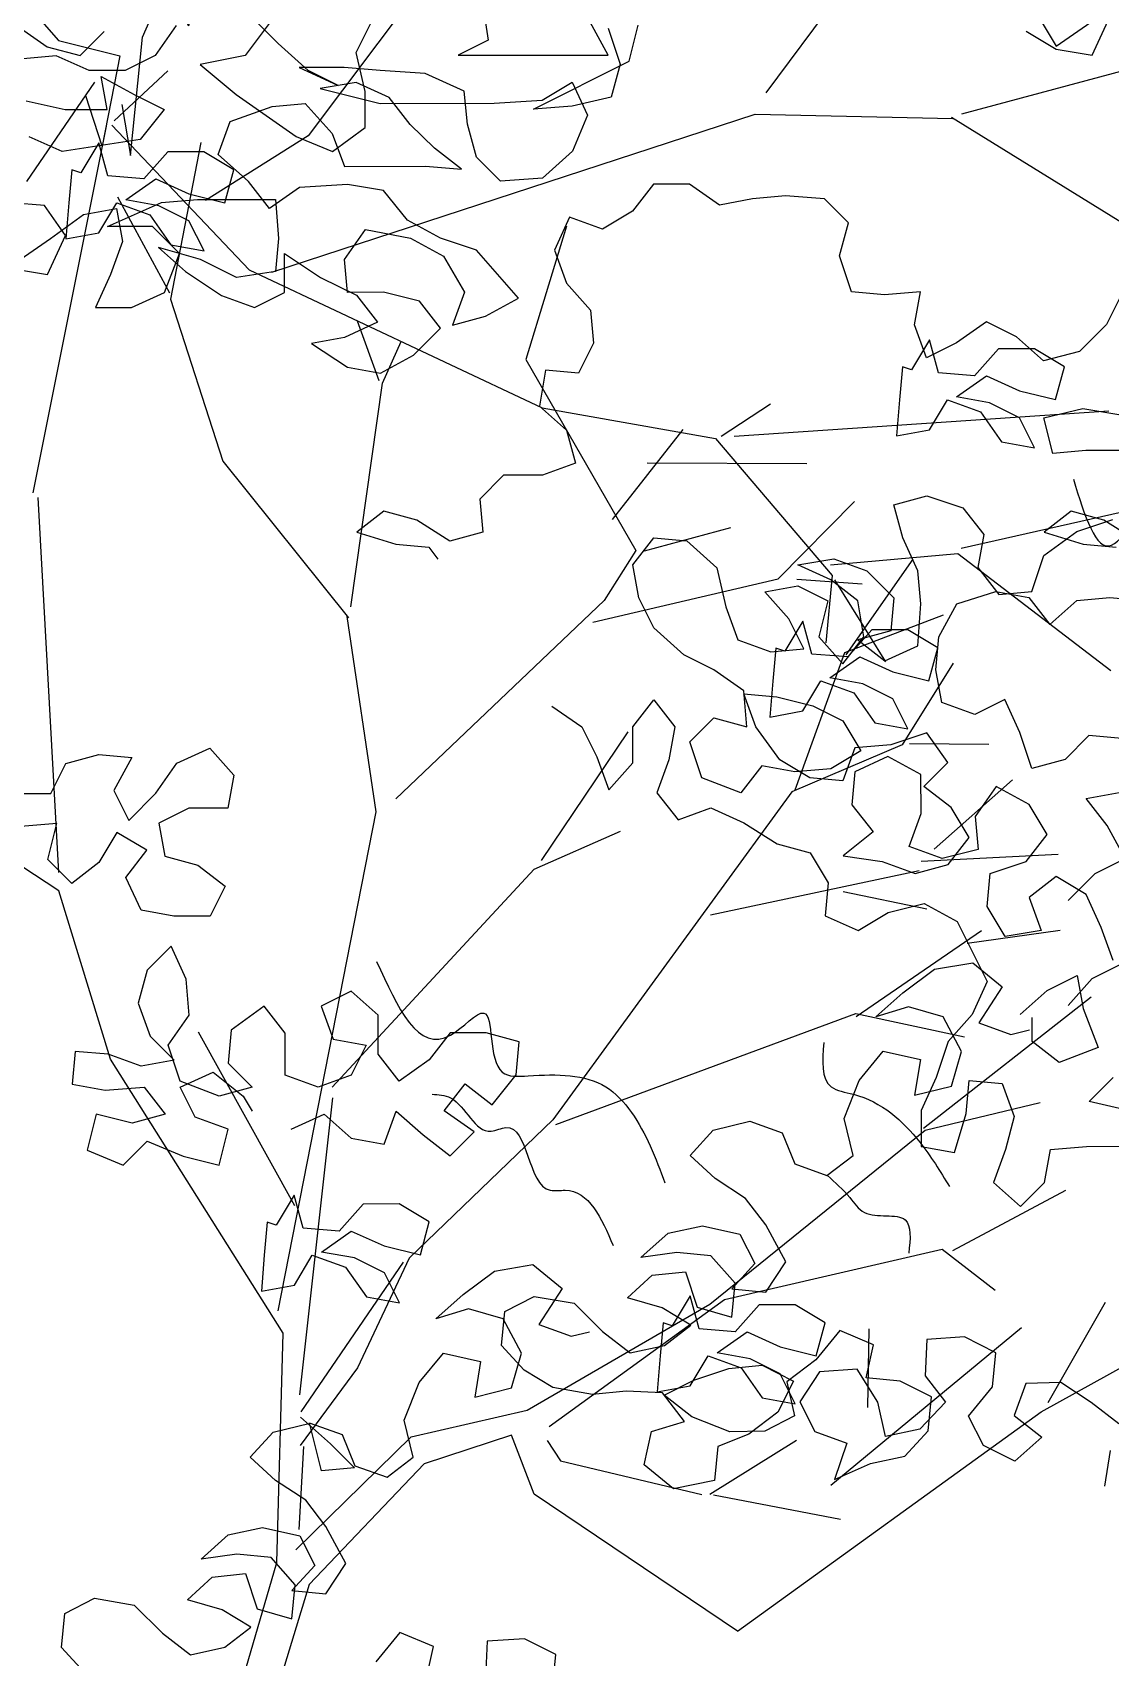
# Model space of a CAD drawing. Header units: metres. Extents: x 37 to 217, y 53 to 242.
# Drawn here: x 136.23 to 138.884, y 221.931 to 225.935 of the extents above; entities that cross this region are included whole.
import ezdxf

# ---------------------------------------------------------------- set-up
doc = ezdxf.new("R2010")
doc.units = ezdxf.units.M
doc.layers.add('DGPRO_Arboles existentes', color=7, linetype='Continuous')

# ---------------------------------------------------------------- blocks, each defined once
blk = doc.blocks.new('Celtis tala VISTA 250 gris')
at = {"color": 252}
for p, q in [((2392.5508, 1077.5169), (2392.7549, 1077.9954)), ((2392.5508, 1077.5169), (2392.7549, 1077.9954)), ((2394.5079, 1077.9492), (2394.0852, 1077.3798)), ((2394.5079, 1077.9492), (2394.0852, 1077.3798)), ((2392.0498, 1077.8467), (2392.3437, 1077.5089)), ((2392.0498, 1077.8467), (2392.3437, 1077.5089)), ((2393.2529, 1077.6671), (2392.9584, 1077.2742)), ((2393.2529, 1077.6671), (2392.9584, 1077.2742)), ((2392.5207, 1077.2254), (2392.5508, 1077.5169)), ((2392.5207, 1077.2254), (2392.5508, 1077.5169)), ((2392.3437, 1077.5089), (2392.4947, 1077.4709)), ((2392.3437, 1077.5089), (2392.4947, 1077.4709)), ((2392.4947, 1077.4709), (2392.4511, 1077.2489)), ((2392.4947, 1077.4709), (2392.4511, 1077.2489)), ((2392.4805, 1077.311), (2392.6132, 1077.4342)), ((2392.4805, 1077.311), (2392.6132, 1077.4342)), ((2394.5681, 1077.3281), (2395.1052, 1077.4723)), ((2394.5681, 1077.3281), (2395.1052, 1077.4723)), ((2392.266, 1077.1616), (2392.4332, 1077.4066)), ((2392.266, 1077.1616), (2392.4332, 1077.4066)), ((2392.4511, 1077.2489), (2392.4108, 1077.3729)), ((2392.4511, 1077.2489), (2392.4108, 1077.3729)), ((2392.4996, 1077.351), (2392.5207, 1077.2254)), ((2392.4996, 1077.351), (2392.5207, 1077.2254)), ((2392.8689, 1076.9381), (2394.0592, 1077.3278)), ((2392.8689, 1076.9381), (2394.0592, 1077.3278)), ((2394.0592, 1077.3278), (2394.5457, 1077.3165)), ((2394.0592, 1077.3278), (2394.5457, 1077.3165)), ((2394.9633, 1077.0587), (2394.5424, 1077.3192)), ((2394.9633, 1077.0587), (2394.5424, 1077.3192)), ((2392.4611, 1077.2983), (2392.2805, 1076.3946)), ((2392.4611, 1077.2983), (2392.2805, 1076.3946)), ((2392.4746, 1077.3007), (2392.813, 1076.9438)), ((2392.4746, 1077.3007), (2392.813, 1076.9438)), ((2392.9584, 1077.2742), (2392.7059, 1077.1151)), ((2392.9584, 1077.2742), (2392.7059, 1077.1151)), ((2392.6939, 1077.2577), (2392.6196, 1076.8718)), ((2392.6939, 1077.2577), (2392.6196, 1076.8718)), ((2392.6178, 1076.8865), (2392.4896, 1077.1229)), ((2392.6178, 1076.8865), (2392.4896, 1077.1229)), ((2393.5947, 1077.0514), (2393.494, 1076.7235)), ((2393.5947, 1077.0514), (2393.494, 1076.7235)), ((2392.813, 1076.9438), (2393.5344, 1076.6045)), ((2392.813, 1076.9438), (2393.5344, 1076.6045)), ((2392.6196, 1076.8718), (2392.7479, 1076.4731)), ((2392.6196, 1076.8718), (2392.7479, 1076.4731)), ((2393.0787, 1076.8188), (2393.1323, 1076.6711)), ((2393.0787, 1076.8188), (2393.1323, 1076.6711)), ((2393.141, 1076.6645), (2393.1872, 1076.7678)), ((2393.141, 1076.6645), (2393.1872, 1076.7678)), ((2393.494, 1076.7235), (2393.765, 1076.2525)), ((2393.494, 1076.7235), (2393.765, 1076.2525)), ((2393.0636, 1076.1137), (2393.141, 1076.6645)), ((2393.0636, 1076.1137), (2393.141, 1076.6645)), ((2393.5344, 1076.6045), (2393.9616, 1076.5284)), ((2393.5344, 1076.6045), (2393.9616, 1076.5284)), ((2393.9756, 1076.534), (2394.0971, 1076.6141)), ((2393.9756, 1076.534), (2394.0971, 1076.6141)), ((2394.007, 1076.5347), (2394.9295, 1076.5967)), ((2394.007, 1076.5347), (2394.9295, 1076.5967)), ((2393.8812, 1076.5509), (2393.7067, 1076.3289)), ((2393.8812, 1076.5509), (2393.7067, 1076.3289)), ((2393.9616, 1076.5284), (2394.2487, 1076.1911)), ((2393.9616, 1076.5284), (2394.2487, 1076.1911)), ((2392.7479, 1076.4731), (2393.0579, 1076.0871)), ((2392.7479, 1076.4731), (2393.0579, 1076.0871)), ((2393.7927, 1076.4688), (2394.1862, 1076.4669)), ((2393.7927, 1076.4688), (2394.1862, 1076.4669)), ((2394.5665, 1076.2587), (2395.2568, 1076.4147)), ((2394.5665, 1076.2587), (2395.2568, 1076.4147)), ((2392.3448, 1075.4598), (2392.2934, 1076.3829)), ((2392.3448, 1075.4598), (2392.2934, 1076.3829)), ((2394.116, 1076.1828), (2394.3032, 1076.3736)), ((2394.116, 1076.1828), (2394.3032, 1076.3736)), ((2393.7868, 1076.252), (2393.9992, 1076.3092)), ((2393.7868, 1076.252), (2393.9992, 1076.3092)), ((2393.765, 1076.2525), (2393.6874, 1076.1299)), ((2393.765, 1076.2525), (2393.6874, 1076.1299)), ((2394.5579, 1076.2443), (2394.2442, 1076.2166)), ((2394.5579, 1076.2443), (2394.2442, 1076.2166)), ((2394.9347, 1075.9559), (2394.5579, 1076.2443)), ((2394.9347, 1075.9559), (2394.5579, 1076.2443)), ((2394.283, 1075.9958), (2394.4484, 1076.2317)), ((2394.283, 1075.9958), (2394.4484, 1076.2317)), ((2393.6596, 1076.0759), (2394.116, 1076.1828)), ((2393.6596, 1076.0759), (2394.116, 1076.1828)), ((2394.1619, 1076.1824), (2394.3226, 1076.1704)), ((2394.1619, 1076.1824), (2394.3226, 1076.1704)), ((2394.2487, 1076.1911), (2394.233, 1076.0254)), ((2394.2487, 1076.1911), (2394.233, 1076.0254)), ((2394.2547, 1076.1808), (2394.3796, 1075.9785)), ((2394.2547, 1076.1808), (2394.3796, 1075.9785)), ((2393.6874, 1076.1299), (2393.174, 1075.6407)), ((2393.6874, 1076.1299), (2393.174, 1075.6407)), ((2393.1256, 1075.6086), (2393.0548, 1076.0901)), ((2393.1256, 1075.6086), (2393.0548, 1076.0901)), ((2394.2794, 1076.0013), (2394.5229, 1076.0946)), ((2394.2794, 1076.0013), (2394.5229, 1076.0946)), ((2394.1575, 1075.6634), (2394.2794, 1076.0013)), ((2394.1575, 1075.6634), (2394.2794, 1076.0013)), ((2394.5462, 1075.9752), (2394.4213, 1075.774)), ((2394.5462, 1075.9752), (2394.4213, 1075.774)), ((2393.5333, 1075.4887), (2393.7463, 1075.8056)), ((2393.5333, 1075.4887), (2393.7463, 1075.8056)), ((2394.4213, 1075.774), (2394.1492, 1075.6579)), ((2394.4213, 1075.774), (2394.1492, 1075.6579)), ((2394.4388, 1075.7776), (2394.6342, 1075.7757)), ((2394.4388, 1075.7776), (2394.6342, 1075.7757)), ((2394.4999, 1075.5168), (2394.6925, 1075.6874)), ((2394.4999, 1075.5168), (2394.6925, 1075.6874)), ((2392.3441, 1075.414), (2391.9742, 1075.6577)), ((2392.3441, 1075.414), (2391.9742, 1075.6577)), ((2394.1492, 1075.6579), (2393.5609, 1074.8499)), ((2394.1492, 1075.6579), (2393.5609, 1074.8499)), ((2392.8844, 1074.3796), (2393.1256, 1075.6086)), ((2392.8844, 1074.3796), (2393.1256, 1075.6086)), ((2393.5147, 1075.4677), (2393.7278, 1075.5612)), ((2393.5147, 1075.4677), (2393.7278, 1075.5612)), ((2394.4676, 1075.4876), (2394.8053, 1075.5043)), ((2394.4676, 1075.4876), (2394.8053, 1075.5043)), ((2393.0178, 1074.9309), (2393.5147, 1075.4677)), ((2393.0178, 1074.9309), (2393.5147, 1075.4677)), ((2393.9487, 1075.3553), (2394.4629, 1075.4647)), ((2393.9487, 1075.3553), (2394.4629, 1075.4647)), ((2392.4718, 1074.9993), (2392.3441, 1075.414)), ((2392.4718, 1074.9993), (2392.3441, 1075.414)), ((2394.2755, 1075.4124), (2394.4817, 1075.3701)), ((2394.2755, 1075.4124), (2394.4817, 1075.3701)), ((2394.308, 1075.1049), (2394.6163, 1075.3162)), ((2394.308, 1075.1049), (2394.6163, 1075.3162)), ((2394.5813, 1075.2852), (2394.8099, 1075.3171)), ((2394.5813, 1075.2852), (2394.8099, 1075.3171)), ((2394.4736, 1074.8298), (2394.8861, 1075.1534)), ((2394.4736, 1074.8298), (2394.8861, 1075.1534)), ((2393.5682, 1074.8389), (2394.3071, 1075.1123)), ((2393.5682, 1074.8389), (2394.3071, 1075.1123)), ((2394.3071, 1075.1123), (2394.5747, 1075.055)), ((2394.3071, 1075.1123), (2394.5747, 1075.055)), ((2392.9256, 1074.6387), (2392.6887, 1075.0661)), ((2392.9256, 1074.6387), (2392.6887, 1075.0661)), ((2392.8969, 1074.3248), (2392.4718, 1074.9993)), ((2392.8969, 1074.3248), (2392.4718, 1074.9993)), ((2392.9379, 1074.1729), (2393.0187, 1074.9047)), ((2392.9379, 1074.1729), (2393.0187, 1074.9047)), ((2394.4772, 1074.8243), (2394.761, 1074.8926)), ((2394.4772, 1074.8243), (2394.761, 1074.8926)), ((2393.5609, 1074.8499), (2393.2069, 1074.5095)), ((2393.5609, 1074.8499), (2393.2069, 1074.5095)), ((2393.9476, 1074.3957), (2394.4772, 1074.8243)), ((2393.9476, 1074.3957), (2394.4772, 1074.8243)), ((2394.5455, 1074.5286), (2394.8242, 1074.6767)), ((2394.5455, 1074.5286), (2394.8242, 1074.6767)), ((2393.9834, 1074.4075), (2394.5198, 1074.5314)), ((2393.9834, 1074.4075), (2394.5198, 1074.5314)), ((2394.5198, 1074.5314), (2394.6496, 1074.4308)), ((2394.5198, 1074.5314), (2394.6496, 1074.4308)), ((2392.9413, 1074.1305), (2393.1931, 1074.4993)), ((2392.9413, 1074.1305), (2393.1931, 1074.4993)), ((2393.2069, 1074.5095), (2393.0799, 1074.2395)), ((2393.2069, 1074.5095), (2393.0799, 1074.2395)), ((2393.4977, 1074.1347), (2393.9476, 1074.3957)), ((2393.4977, 1074.1347), (2393.9476, 1074.3957)), ((2393.5517, 1074.095), (2393.9834, 1074.4075)), ((2393.5517, 1074.095), (2393.9834, 1074.4075)), ((2394.7803, 1074.154), (2394.9215, 1074.401)), ((2394.7803, 1074.154), (2394.9215, 1074.401)), ((2392.8812, 1073.7598), (2392.8969, 1074.3248)), ((2392.8812, 1073.7598), (2392.8969, 1074.3248)), ((2394.2452, 1073.9505), (2394.7145, 1074.3385)), ((2394.2452, 1073.9505), (2394.7145, 1074.3385)), ((2394.3366, 1074.1413), (2394.3401, 1074.335)), ((2394.3366, 1074.1413), (2394.3401, 1074.335)), ((2394.7631, 1074.1309), (2395.0164, 1074.2712)), ((2394.7631, 1074.1309), (2395.0164, 1074.2712)), ((2393.0799, 1074.2395), (2392.9384, 1074.0481)), ((2393.0799, 1074.2395), (2392.9384, 1074.0481)), ((2393.2121, 1074.0691), (2393.4977, 1074.1347)), ((2393.2121, 1074.0691), (2393.4977, 1074.1347)), ((2394.0155, 1073.5906), (2394.7631, 1074.1309)), ((2394.0155, 1073.5906), (2394.7631, 1074.1309)), ((2393.4589, 1074.0734), (2393.2439, 1074.0029)), ((2393.4589, 1074.0734), (2393.2439, 1074.0029)), ((2393.5151, 1073.9282), (2393.4589, 1074.0734)), ((2393.5151, 1073.9282), (2393.4589, 1074.0734)), ((2392.9282, 1073.7907), (2393.2121, 1074.0691)), ((2392.9282, 1073.7907), (2393.2121, 1074.0691)), ((2392.9359, 1073.8409), (2392.9481, 1074.0455)), ((2392.9359, 1073.8409), (2392.9481, 1074.0455)), ((2393.5469, 1074.0601), (2393.5797, 1074.0104)), ((2393.5469, 1074.0601), (2393.5797, 1074.0104)), ((2393.9471, 1073.9279), (2394.1606, 1074.0608)), ((2393.9471, 1073.9279), (2394.1606, 1074.0608)), ((2393.2439, 1074.0029), (2392.9608, 1073.7052)), ((2393.2439, 1074.0029), (2392.9608, 1073.7052)), ((2393.5797, 1074.0104), (2393.9279, 1073.9271)), ((2393.5797, 1074.0104), (2393.9279, 1073.9271)), ((2394.0155, 1073.5906), (2393.5151, 1073.9282)), ((2394.0155, 1073.5906), (2393.5151, 1073.9282)), ((2393.9563, 1073.926), (2394.2688, 1073.8667)), ((2393.9563, 1073.926), (2394.2688, 1073.8667)), ((2392.7049, 1073.1561), (2392.8812, 1073.7598)), ((2392.7049, 1073.1561), (2392.8812, 1073.7598)), ((2392.9608, 1073.7052), (2392.7855, 1073.13)), ((2392.9608, 1073.7052), (2392.7855, 1073.13))]:
    blk.add_line(p, q, dxfattribs=at)
for points in [[(2394.7261, 1077.5319), (2394.8001, 1077.4877), (2394.8887, 1077.473), (2394.933, 1077.569)], [(2394.7557, 1077.5689), (2394.8001, 1077.495), (2394.896, 1077.5616)], [(2391.9686, 1077.4491), (2392.0499, 1077.4787), (2392.1533, 1077.5084), (2392.2419, 1077.5454), (2392.3158, 1077.4938), (2392.3971, 1077.4717), (2392.4561, 1077.5308)], [(2392.6334, 1077.5458), (2392.5818, 1077.4718), (2392.5079, 1077.4348), (2392.4193, 1077.4348), (2392.338, 1077.4716), (2392.2567, 1077.4642)], [(2392.2642, 1077.3607), (2392.3603, 1077.3387), (2392.4637, 1077.3388), (2392.4488, 1077.42), (2392.5302, 1077.3758), (2392.6041, 1077.3389), (2392.545, 1077.265), (2392.353, 1077.2352), (2392.2717, 1077.2721)], [(2392.2276, 1076.947), (2392.3163, 1076.9323), (2392.3606, 1077.0284), (2392.3088, 1077.1022), (2392.2275, 1077.1095)], [(2392.2276, 1076.9544), (2392.3236, 1077.021), (2392.4048, 1077.0801), (2392.4861, 1077.095), (2392.5009, 1077.0137), (2392.4715, 1076.9324), (2392.4346, 1076.8511), (2392.5232, 1076.8512), (2392.6045, 1076.8882), (2392.6413, 1076.9843), (2392.5748, 1077.0507), (2392.464, 1077.0506), (2392.5969, 1077.1099), (2392.6855, 1077.1173), (2392.8776, 1077.1175), (2392.8851, 1077.0215), (2392.8778, 1076.9402), (2392.7818, 1076.9253), (2392.6931, 1076.9696), (2392.5896, 1076.999), (2392.6561, 1076.94), (2392.7449, 1076.881), (2392.8261, 1076.8515), (2392.9, 1076.8885), (2392.8999, 1076.9845), (2392.9886, 1076.9255), (2393.0773, 1076.8813), (2393.1291, 1076.8148), (2393.0478, 1076.7778), (2392.9666, 1076.763), (2393.0553, 1076.704), (2393.1366, 1076.6893), (2393.2178, 1076.7337), (2393.2842, 1076.8002), (2393.2325, 1076.8666), (2393.1438, 1076.8887), (2393.0551, 1076.8886), (2393.0477, 1076.9699), (2393.0993, 1077.0438), (2393.2102, 1077.0218), (2393.2915, 1076.9775), (2393.3433, 1076.8889), (2393.3138, 1076.8076), (2393.395, 1076.8299), (2393.4762, 1076.8743), (2393.3727, 1076.9924), (2393.284, 1077.0218), (2393.2027, 1077.0661), (2393.1436, 1077.1399), (2393.0549, 1077.1546), (2392.9367, 1077.1471), (2392.8629, 1077.0953), (2392.8111, 1077.1618), (2392.7371, 1077.2282), (2392.7666, 1077.3095), (2392.87, 1077.3465), (2392.9513, 1077.354), (2393.0178, 1077.2802), (2393.0475, 1077.1989), (2393.2469, 1077.1991), (2393.3356, 1077.1918), (2393.2691, 1077.2435), (2393.2099, 1077.3025), (2393.1581, 1077.3689), (2393.0768, 1077.4058), (2392.9882, 1077.391), (2393.136, 1077.3542), (2393.4167, 1077.3544), (2393.5349, 1077.3619), (2393.6087, 1077.4063), (2393.6458, 1077.3251), (2393.6089, 1077.2364), (2393.5351, 1077.1698), (2393.4317, 1077.1623), (2393.3725, 1077.2214), (2393.3503, 1077.3026), (2393.3428, 1077.3839), (2393.2467, 1077.4281), (2393.1359, 1077.4354), (2393.0472, 1077.4427), (2392.9364, 1077.4426), (2393.0325, 1077.3984), (2392.9586, 1077.4353), (2392.8847, 1077.5017), (2392.8255, 1077.5607)], [(2392.8698, 1077.5608), (2392.8034, 1077.4721), (2392.6926, 1077.4498), (2392.7813, 1077.376), (2392.9292, 1077.2727), (2393.0179, 1077.2358), (2393.0991, 1077.295), (2393.099, 1077.3837), (2393.0768, 1077.4797), (2393.1136, 1077.5536)], [(2393.3869, 1077.6056), (2393.4018, 1077.5095), (2393.3279, 1077.4725), (2393.6973, 1077.4729), (2393.6529, 1077.5541)], [(2393.6973, 1077.5394), (2393.7269, 1077.4507), (2393.7048, 1077.3694), (2393.6088, 1077.3472), (2393.5128, 1077.3397), (2393.7491, 1077.4581), (2393.7711, 1077.5468)], [(2391.9686, 1077.4491), (2392.0499, 1077.4787), (2392.1533, 1077.5084), (2392.2419, 1077.5454), (2392.3158, 1077.4938), (2392.3971, 1077.4717), (2392.4561, 1077.5308)], [(2392.6334, 1077.5458), (2392.5818, 1077.4718), (2392.5079, 1077.4348), (2392.4193, 1077.4348), (2392.338, 1077.4716), (2392.2567, 1077.4642)], [(2392.2642, 1077.3607), (2392.3603, 1077.3387), (2392.4637, 1077.3388), (2392.4488, 1077.42), (2392.5302, 1077.3758), (2392.6041, 1077.3389), (2392.545, 1077.265), (2392.353, 1077.2352), (2392.2717, 1077.2721)], [(2392.2276, 1076.947), (2392.3163, 1076.9323), (2392.3606, 1077.0284), (2392.3088, 1077.1022), (2392.2275, 1077.1095)], [(2392.2276, 1076.9544), (2392.3236, 1077.021), (2392.4048, 1077.0801), (2392.4861, 1077.095), (2392.5009, 1077.0137), (2392.4715, 1076.9324), (2392.4346, 1076.8511), (2392.5232, 1076.8512), (2392.6045, 1076.8882), (2392.6413, 1076.9843), (2392.5748, 1077.0507), (2392.464, 1077.0506), (2392.5969, 1077.1099), (2392.6855, 1077.1173), (2392.8776, 1077.1175), (2392.8851, 1077.0215), (2392.8778, 1076.9402), (2392.7818, 1076.9253), (2392.6931, 1076.9696), (2392.5896, 1076.999), (2392.6561, 1076.94), (2392.7449, 1076.881), (2392.8261, 1076.8515), (2392.9, 1076.8885), (2392.8999, 1076.9845), (2392.9886, 1076.9255), (2393.0773, 1076.8813), (2393.1291, 1076.8148), (2393.0478, 1076.7778), (2392.9666, 1076.763), (2393.0553, 1076.704), (2393.1366, 1076.6893), (2393.2178, 1076.7337), (2393.2842, 1076.8002), (2393.2325, 1076.8666), (2393.1438, 1076.8887), (2393.0551, 1076.8886), (2393.0477, 1076.9699), (2393.0993, 1077.0438), (2393.2102, 1077.0218), (2393.2915, 1076.9775), (2393.3433, 1076.8889), (2393.3138, 1076.8076), (2393.395, 1076.8299), (2393.4762, 1076.8743), (2393.3727, 1076.9924), (2393.284, 1077.0218), (2393.2027, 1077.0661), (2393.1436, 1077.1399), (2393.0549, 1077.1546), (2392.9367, 1077.1471), (2392.8629, 1077.0953), (2392.8111, 1077.1618), (2392.7371, 1077.2282), (2392.7666, 1077.3095), (2392.87, 1077.3465), (2392.9513, 1077.354), (2393.0178, 1077.2802), (2393.0475, 1077.1989), (2393.2469, 1077.1991), (2393.3356, 1077.1918), (2393.2691, 1077.2435), (2393.2099, 1077.3025), (2393.1581, 1077.3689), (2393.0768, 1077.4058), (2392.9882, 1077.391), (2393.136, 1077.3542), (2393.4167, 1077.3544), (2393.5349, 1077.3619), (2393.6087, 1077.4063), (2393.6458, 1077.3251), (2393.6089, 1077.2364), (2393.5351, 1077.1698), (2393.4317, 1077.1623), (2393.3725, 1077.2214), (2393.3503, 1077.3026), (2393.3428, 1077.3839), (2393.2467, 1077.4281), (2393.1359, 1077.4354), (2393.0472, 1077.4427), (2392.9364, 1077.4426), (2393.0325, 1077.3984), (2392.9586, 1077.4353), (2392.8847, 1077.5017), (2392.8255, 1077.5607)], [(2392.8698, 1077.5608), (2392.8034, 1077.4721), (2392.6926, 1077.4498), (2392.7813, 1077.376), (2392.9292, 1077.2727), (2393.0179, 1077.2358), (2393.0991, 1077.295), (2393.099, 1077.3837), (2393.0768, 1077.4797), (2393.1136, 1077.5536)], [(2393.3869, 1077.6056), (2393.4018, 1077.5095), (2393.3279, 1077.4725), (2393.6973, 1077.4729), (2393.6529, 1077.5541)], [(2393.6973, 1077.5394), (2393.7269, 1077.4507), (2393.7048, 1077.3694), (2393.6088, 1077.3472), (2393.5128, 1077.3397), (2393.7491, 1077.4581), (2393.7711, 1077.5468)], [(2392.3766, 1077.1901), (2392.3693, 1077.1088), (2392.362, 1077.0202), (2392.4433, 1077.035), (2392.4875, 1077.1089), (2392.5688, 1077.0795), (2392.6206, 1077.0056), (2392.7019, 1076.9909), (2392.6649, 1077.0648), (2392.591, 1077.1016), (2392.5097, 1077.1163), (2392.5835, 1077.1681), (2392.6648, 1077.1313), (2392.7535, 1077.1092), (2392.7756, 1077.1905), (2392.7017, 1077.2347), (2392.613, 1077.2346), (2392.554, 1077.1681), (2392.4653, 1077.1754), (2392.4431, 1077.2566), (2392.3988, 1077.1827), (2392.3766, 1077.1901)], [(2392.3766, 1077.1901), (2392.3693, 1077.1088), (2392.362, 1077.0202), (2392.4433, 1077.035), (2392.4875, 1077.1089), (2392.5688, 1077.0795), (2392.6206, 1077.0056), (2392.7019, 1076.9909), (2392.6649, 1077.0648), (2392.591, 1077.1016), (2392.5097, 1077.1163), (2392.5835, 1077.1681), (2392.6648, 1077.1313), (2392.7535, 1077.1092), (2392.7756, 1077.1905), (2392.7017, 1077.2347), (2392.613, 1077.2346), (2392.554, 1077.1681), (2392.4653, 1077.1754), (2392.4431, 1077.2566), (2392.3988, 1077.1827), (2392.3766, 1077.1901)], [(2394.8296, 1075.3906), (2394.896, 1075.4571), (2394.9698, 1075.4941), (2394.9254, 1075.5753), (2394.8737, 1075.6418), (2394.9549, 1075.6566)], [(2394.9622, 1075.7896), (2394.8809, 1075.7969), (2394.8219, 1075.7378), (2394.7406, 1075.7155), (2394.711, 1075.8042), (2394.674, 1075.8854), (2394.6001, 1075.8484), (2394.5188, 1075.8779), (2394.504, 1075.9591), (2394.5113, 1076.0404), (2394.5556, 1076.1217), (2394.6516, 1076.1513), (2394.7328, 1076.1366), (2394.7846, 1076.0702), (2394.8511, 1076.1293), (2394.9323, 1076.1368), (2395.0136, 1076.1295)], [(2394.9689, 1076.4988), (2394.8729, 1076.4988), (2394.7916, 1076.4913), (2394.7694, 1076.5799), (2394.8654, 1076.6022), (2394.9541, 1076.5875)], [(2394.9686, 1076.8978), (2394.9243, 1076.8091), (2394.8579, 1076.7425), (2394.7693, 1076.7203), (2394.7027, 1076.7793), (2394.6288, 1076.8162), (2394.555, 1076.7644), (2394.4811, 1076.7274), (2394.4515, 1076.8087), (2394.4662, 1076.8899), (2394.3776, 1076.8825), (2394.2963, 1076.8898), (2394.2666, 1076.9784), (2394.2887, 1077.0597), (2394.2296, 1077.1187), (2394.1335, 1077.126), (2394.0523, 1077.1186), (2393.971, 1077.1037), (2393.8971, 1077.1554), (2393.8084, 1077.1553), (2393.7568, 1077.0888), (2393.683, 1077.0444), (2393.6017, 1077.0738), (2393.5648, 1076.9925), (2393.5944, 1076.9113), (2393.6536, 1076.8449), (2393.661, 1076.7636), (2393.6242, 1076.6897), (2393.5429, 1076.697), (2393.5282, 1076.6083), (2393.5948, 1076.5493), (2393.617, 1076.4681), (2393.5357, 1076.4384), (2393.4397, 1076.4383), (2393.3807, 1076.3792), (2393.3881, 1076.2979), (2393.3069, 1076.2757), (2393.2256, 1076.3273), (2393.1443, 1076.3494), (2393.0778, 1076.2976), (2393.1739, 1076.2682), (2393.2552, 1076.2609), (2393.2774, 1076.2313)], [(2394.8296, 1075.3906), (2394.896, 1075.4571), (2394.9698, 1075.4941), (2394.9254, 1075.5753), (2394.8737, 1075.6418), (2394.9549, 1075.6566)], [(2394.9622, 1075.7896), (2394.8809, 1075.7969), (2394.8219, 1075.7378), (2394.7406, 1075.7155), (2394.711, 1075.8042), (2394.674, 1075.8854), (2394.6001, 1075.8484), (2394.5188, 1075.8779), (2394.504, 1075.9591), (2394.5113, 1076.0404), (2394.5556, 1076.1217), (2394.6516, 1076.1513), (2394.7328, 1076.1366), (2394.7846, 1076.0702), (2394.8511, 1076.1293), (2394.9323, 1076.1368), (2395.0136, 1076.1295)], [(2394.9689, 1076.4988), (2394.8729, 1076.4988), (2394.7916, 1076.4913), (2394.7694, 1076.5799), (2394.8654, 1076.6022), (2394.9541, 1076.5875)], [(2394.9686, 1076.8978), (2394.9243, 1076.8091), (2394.8579, 1076.7425), (2394.7693, 1076.7203), (2394.7027, 1076.7793), (2394.6288, 1076.8162), (2394.555, 1076.7644), (2394.4811, 1076.7274), (2394.4515, 1076.8087), (2394.4662, 1076.8899), (2394.3776, 1076.8825), (2394.2963, 1076.8898), (2394.2666, 1076.9784), (2394.2887, 1077.0597), (2394.2296, 1077.1187), (2394.1335, 1077.126), (2394.0523, 1077.1186), (2393.971, 1077.1037), (2393.8971, 1077.1554), (2393.8084, 1077.1553), (2393.7568, 1077.0888), (2393.683, 1077.0444), (2393.6017, 1077.0738), (2393.5648, 1076.9925), (2393.5944, 1076.9113), (2393.6536, 1076.8449), (2393.661, 1076.7636), (2393.6242, 1076.6897), (2393.5429, 1076.697), (2393.5282, 1076.6083), (2393.5948, 1076.5493), (2393.617, 1076.4681), (2393.5357, 1076.4384), (2393.4397, 1076.4383), (2393.3807, 1076.3792), (2393.3881, 1076.2979), (2393.3069, 1076.2757), (2393.2256, 1076.3273), (2393.1443, 1076.3494), (2393.0778, 1076.2976), (2393.1739, 1076.2682), (2393.2552, 1076.2609), (2393.2774, 1076.2313)], [(2394.9993, 1076.2757), (2394.9179, 1076.3273), (2394.8367, 1076.3494), (2394.7702, 1076.2976), (2394.8663, 1076.2682), (2394.9476, 1076.2609)], [(2394.4218, 1076.7052), (2394.4145, 1076.6239), (2394.4072, 1076.5352), (2394.4885, 1076.5501), (2394.5327, 1076.624), (2394.614, 1076.5945), (2394.6658, 1076.5207), (2394.7471, 1076.506), (2394.7101, 1076.5798), (2394.6362, 1076.6167), (2394.5549, 1076.6314), (2394.6287, 1076.6832), (2394.71, 1076.6463), (2394.7987, 1076.6243), (2394.8208, 1076.7055), (2394.7469, 1076.7498), (2394.6582, 1076.7497), (2394.5992, 1076.6832), (2394.5105, 1076.6905), (2394.4883, 1076.7717), (2394.444, 1076.6978), (2394.4218, 1076.7052)], [(2394.4218, 1076.7052), (2394.4145, 1076.6239), (2394.4072, 1076.5352), (2394.4885, 1076.5501), (2394.5327, 1076.624), (2394.614, 1076.5945), (2394.6658, 1076.5207), (2394.7471, 1076.506), (2394.7101, 1076.5798), (2394.6362, 1076.6167), (2394.5549, 1076.6314), (2394.6287, 1076.6832), (2394.71, 1076.6463), (2394.7987, 1076.6243), (2394.8208, 1076.7055), (2394.7469, 1076.7498), (2394.6582, 1076.7497), (2394.5992, 1076.6832), (2394.5105, 1076.6905), (2394.4883, 1076.7717), (2394.444, 1076.6978), (2394.4218, 1076.7052)], [(2394.8298, 1075.132), (2394.8888, 1075.1985), (2394.9627, 1075.2355)], [(2394.9405, 1075.2429), (2394.9109, 1075.3241), (2394.8739, 1075.4054), (2394.8, 1075.4496), (2394.7335, 1075.3979), (2394.7631, 1075.3166), (2394.6745, 1075.3018), (2394.6301, 1075.3756), (2394.6374, 1075.4569), (2394.7261, 1075.4865), (2394.7777, 1075.553), (2394.7333, 1075.6269), (2394.652, 1075.6711), (2394.6004, 1075.5972), (2394.6078, 1075.5159), (2394.5192, 1075.4937), (2394.4379, 1075.5232), (2394.4674, 1075.6045), (2394.4673, 1075.7005), (2394.386, 1075.7448), (2394.3047, 1075.7077), (2394.2974, 1075.6265), (2394.3492, 1075.56), (2394.2754, 1075.5009), (2394.3714, 1075.4862), (2394.4527, 1075.4567), (2394.534, 1075.4789), (2394.5856, 1075.5455), (2394.5412, 1075.6193), (2394.4747, 1075.671), (2394.5337, 1075.7301), (2394.482, 1075.8039), (2394.3933, 1075.7743), (2394.3047, 1075.7668), (2394.2752, 1075.6856), (2394.1939, 1075.6929), (2394.12, 1075.7371), (2394.0608, 1075.8183), (2394.0312, 1075.8996), (2394.1125, 1075.8923), (2394.2012, 1075.8702), (2394.2751, 1075.8333), (2394.3195, 1075.7595), (2394.2456, 1075.7151), (2394.157, 1075.7076), (2394.0757, 1075.7223), (2394.0241, 1075.6558), (2393.928, 1075.6926), (2393.8984, 1075.7813), (2393.9574, 1075.8404), (2394.0387, 1075.8183), (2394.0312, 1075.907), (2393.9573, 1075.9586), (2393.8834, 1075.9955), (2393.8094, 1076.0619), (2393.7724, 1076.1357), (2393.7576, 1076.217), (2393.8092, 1076.2835), (2393.8905, 1076.2762), (2393.9645, 1076.2098), (2393.9867, 1076.1138), (2394.0163, 1076.0325), (2394.0976, 1076.0031), (2394.1789, 1076.0105), (2394.1419, 1076.0844), (2394.0827, 1076.1508), (2394.164, 1076.1657), (2394.2379, 1076.1288), (2394.2158, 1076.0401), (2394.275, 1075.9737), (2394.3266, 1076.0402), (2394.3118, 1076.1289), (2394.2452, 1076.1805), (2394.1639, 1076.2174), (2394.2526, 1076.2322), (2394.3338, 1076.2028), (2394.4004, 1076.1363), (2394.3931, 1076.0551), (2394.3118, 1076.0328), (2394.3784, 1075.9812), (2394.4596, 1076.0182), (2394.4669, 1076.1216), (2394.4594, 1076.2029), (2394.4224, 1076.2841), (2394.4002, 1076.3653), (2394.4814, 1076.3876), (2394.5701, 1076.3581), (2394.6219, 1076.2917), (2394.6072, 1076.2104), (2394.659, 1076.1439), (2394.7402, 1076.1514), (2394.7697, 1076.2401), (2394.8509, 1076.2993), (2394.9395, 1076.3289)], [(2394.1099, 1076.0124), (2394.1025, 1075.9311), (2394.0952, 1075.8425), (2394.1765, 1075.8573), (2394.2208, 1075.9313), (2394.302, 1075.9018), (2394.3538, 1075.828), (2394.4351, 1075.8132), (2394.3981, 1075.8871), (2394.3242, 1075.924), (2394.2429, 1075.9387), (2394.3167, 1075.9904), (2394.398, 1075.9536), (2394.4867, 1075.9315), (2394.5088, 1076.0128), (2394.4349, 1076.057), (2394.3462, 1076.057), (2394.2872, 1075.9904), (2394.1985, 1075.9977), (2394.1763, 1076.079), (2394.132, 1076.0051), (2394.1099, 1076.0124)], [(2394.1099, 1076.0124), (2394.1025, 1075.9311), (2394.0952, 1075.8425), (2394.1765, 1075.8573), (2394.2208, 1075.9313), (2394.302, 1075.9018), (2394.3538, 1075.828), (2394.4351, 1075.8132), (2394.3981, 1075.8871), (2394.3242, 1075.924), (2394.2429, 1075.9387), (2394.3167, 1075.9904), (2394.398, 1075.9536), (2394.4867, 1075.9315), (2394.5088, 1076.0128), (2394.4349, 1076.057), (2394.3462, 1076.057), (2394.2872, 1075.9904), (2394.1985, 1075.9977), (2394.1763, 1076.079), (2394.132, 1076.0051), (2394.1099, 1076.0124)], [(2392.2362, 1075.6541), (2392.3249, 1075.6542), (2392.3617, 1075.7281), (2392.443, 1075.7504), (2392.5243, 1075.7431), (2392.48, 1075.6617), (2392.517, 1075.5879), (2392.5834, 1075.6545), (2392.6351, 1075.7284), (2392.7163, 1075.7654), (2392.7755, 1075.699), (2392.7608, 1075.6177), (2392.6647, 1075.6176), (2392.5909, 1075.5806), (2392.6057, 1075.4993), (2392.687, 1075.4772), (2392.7536, 1075.4256), (2392.7167, 1075.3517), (2392.628, 1075.3516), (2392.5468, 1075.3663), (2392.5098, 1075.4475), (2392.5614, 1075.5141), (2392.4875, 1075.5583), (2392.4432, 1075.4844), (2392.3768, 1075.4326), (2392.3176, 1075.4917), (2392.3397, 1075.5804), (2392.2511, 1075.5729)], [(2392.2362, 1075.6541), (2392.3249, 1075.6542), (2392.3617, 1075.7281), (2392.443, 1075.7504), (2392.5243, 1075.7431), (2392.48, 1075.6617), (2392.517, 1075.5879), (2392.5834, 1075.6545), (2392.6351, 1075.7284), (2392.7163, 1075.7654), (2392.7755, 1075.699), (2392.7608, 1075.6177), (2392.6647, 1075.6176), (2392.5909, 1075.5806), (2392.6057, 1075.4993), (2392.687, 1075.4772), (2392.7536, 1075.4256), (2392.7167, 1075.3517), (2392.628, 1075.3516), (2392.5468, 1075.3663), (2392.5098, 1075.4475), (2392.5614, 1075.5141), (2392.4875, 1075.5583), (2392.4432, 1075.4844), (2392.3768, 1075.4326), (2392.3176, 1075.4917), (2392.3397, 1075.5804), (2392.2511, 1075.5729)], [(2393.5584, 1075.8696), (2393.6324, 1075.8179), (2393.6694, 1075.7441), (2393.699, 1075.6629), (2393.758, 1075.7294), (2393.758, 1075.8181), (2393.8096, 1075.8846), (2393.8614, 1075.8182), (2393.8467, 1075.7369), (2393.8172, 1075.6556), (2393.869, 1075.5891), (2393.9502, 1075.6188), (2394.0315, 1075.5819), (2394.1128, 1075.5303), (2394.1941, 1075.5082), (2394.2385, 1075.4343), (2394.2312, 1075.3531), (2394.3125, 1075.3162), (2394.3863, 1075.3606), (2394.475, 1075.3828), (2394.5563, 1075.3386), (2394.6303, 1075.1909), (2394.5934, 1075.1096), (2394.5344, 1075.0431), (2394.5049, 1074.9544), (2394.468, 1074.8731), (2394.4681, 1074.7844), (2394.5494, 1074.7697), (2394.5789, 1074.8658), (2394.5862, 1074.9471), (2394.6675, 1074.9397), (2394.6971, 1074.8585), (2394.675, 1074.7772), (2394.6455, 1074.6959), (2394.7121, 1074.6369), (2394.7711, 1074.696), (2394.7858, 1074.7773), (2394.8745, 1074.7848), (2394.9631, 1074.7849)], [(2394.9778, 1074.8735), (2394.8817, 1074.8956), (2394.9408, 1074.9548)], [(2393.5584, 1075.8696), (2393.6324, 1075.8179), (2393.6694, 1075.7441), (2393.699, 1075.6629), (2393.758, 1075.7294), (2393.758, 1075.8181), (2393.8096, 1075.8846), (2393.8614, 1075.8182), (2393.8467, 1075.7369), (2393.8172, 1075.6556), (2393.869, 1075.5891), (2393.9502, 1075.6188), (2394.0315, 1075.5819), (2394.1128, 1075.5303), (2394.1941, 1075.5082), (2394.2385, 1075.4343), (2394.2312, 1075.3531), (2394.3125, 1075.3162), (2394.3863, 1075.3606), (2394.475, 1075.3828), (2394.5563, 1075.3386), (2394.6303, 1075.1909), (2394.5934, 1075.1096), (2394.5344, 1075.0431), (2394.5049, 1074.9544), (2394.468, 1074.8731), (2394.4681, 1074.7844), (2394.5494, 1074.7697), (2394.5789, 1074.8658), (2394.5862, 1074.9471), (2394.6675, 1074.9397), (2394.6971, 1074.8585), (2394.675, 1074.7772), (2394.6455, 1074.6959), (2394.7121, 1074.6369), (2394.7711, 1074.696), (2394.7858, 1074.7773), (2394.8745, 1074.7848), (2394.9631, 1074.7849)], [(2394.9778, 1074.8735), (2394.8817, 1074.8956), (2394.9408, 1074.9548)], [(2392.9167, 1074.8273), (2392.9979, 1074.8643), (2393.0644, 1074.8053), (2393.1457, 1074.7906), (2393.1752, 1074.8719), (2393.2417, 1074.8128), (2393.3083, 1074.7612), (2393.3673, 1074.8204), (2393.2934, 1074.872), (2393.345, 1074.9385), (2393.4116, 1074.8869), (2393.4706, 1074.9608), (2393.4779, 1075.0421), (2393.3966, 1075.0642), (2393.308, 1075.0641), (2393.2563, 1074.9976), (2393.1825, 1074.9458), (2393.1307, 1075.0122), (2393.1306, 1075.1083), (2393.0641, 1075.1673), (2392.9903, 1075.1303), (2393.0199, 1075.0491), (2393.1012, 1075.0344), (2393.0643, 1074.9604), (2392.983, 1074.9308), (2392.9018, 1074.9603), (2392.9017, 1075.0637), (2392.8499, 1075.1302), (2392.7687, 1075.071), (2392.7614, 1074.9897), (2392.8205, 1074.9307), (2392.7393, 1074.9084), (2392.6432, 1074.9453), (2392.6136, 1075.0339), (2392.6652, 1075.1078), (2392.6577, 1075.1965), (2392.6207, 1075.2777), (2392.5617, 1075.2186), (2392.5396, 1075.1373), (2392.5692, 1075.056), (2392.6284, 1074.997), (2392.5471, 1074.9821), (2392.4658, 1075.0116), (2392.3846, 1075.0189), (2392.3772, 1074.9377), (2392.4585, 1074.9229), (2392.5546, 1074.9304), (2392.6063, 1074.864), (2392.5251, 1074.8417), (2392.4364, 1074.8638), (2392.4143, 1074.7752), (2392.503, 1074.7383), (2392.5621, 1074.7975), (2392.6508, 1074.7606), (2392.7394, 1074.7385), (2392.7615, 1074.8272), (2392.6802, 1074.8567), (2392.6432, 1074.9305), (2392.7244, 1074.9675), (2392.7984, 1074.9085), (2392.8206, 1074.8716)], [(2392.9167, 1074.8273), (2392.9979, 1074.8643), (2393.0644, 1074.8053), (2393.1457, 1074.7906), (2393.1752, 1074.8719), (2393.2417, 1074.8128), (2393.3083, 1074.7612), (2393.3673, 1074.8204), (2393.2934, 1074.872), (2393.345, 1074.9385), (2393.4116, 1074.8869), (2393.4706, 1074.9608), (2393.4779, 1075.0421), (2393.3966, 1075.0642), (2393.308, 1075.0641), (2393.2563, 1074.9976), (2393.1825, 1074.9458), (2393.1307, 1075.0122), (2393.1306, 1075.1083), (2393.0641, 1075.1673), (2392.9903, 1075.1303), (2393.0199, 1075.0491), (2393.1012, 1075.0344), (2393.0643, 1074.9604), (2392.983, 1074.9308), (2392.9018, 1074.9603), (2392.9017, 1075.0637), (2392.8499, 1075.1302), (2392.7687, 1075.071), (2392.7614, 1074.9897), (2392.8205, 1074.9307), (2392.7393, 1074.9084), (2392.6432, 1074.9453), (2392.6136, 1075.0339), (2392.6652, 1075.1078), (2392.6577, 1075.1965), (2392.6207, 1075.2777), (2392.5617, 1075.2186), (2392.5396, 1075.1373), (2392.5692, 1075.056), (2392.6284, 1074.997), (2392.5471, 1074.9821), (2392.4658, 1075.0116), (2392.3846, 1075.0189), (2392.3772, 1074.9377), (2392.4585, 1074.9229), (2392.5546, 1074.9304), (2392.6063, 1074.864), (2392.5251, 1074.8417), (2392.4364, 1074.8638), (2392.4143, 1074.7752), (2392.503, 1074.7383), (2392.5621, 1074.7975), (2392.6508, 1074.7606), (2392.7394, 1074.7385), (2392.7615, 1074.8272), (2392.6802, 1074.8567), (2392.6432, 1074.9305), (2392.7244, 1074.9675), (2392.7984, 1074.9085), (2392.8206, 1074.8716)], [(2394.9199, 1073.9481), (2394.9343, 1074.0359)], [(2394.9544, 1074.101), (2394.886, 1074.1539), (2394.8114, 1074.2029), (2394.7252, 1074.2009), (2394.6966, 1074.1216), (2394.765, 1074.0687), (2394.698, 1074.0089), (2394.621, 1074.0477), (2394.5839, 1074.1203), (2394.643, 1074.1926), (2394.6512, 1074.2765), (2394.5743, 1074.3153), (2394.4819, 1074.3093), (2394.4777, 1074.2192), (2394.5273, 1074.1545), (2394.4642, 1074.0884), (2394.3797, 1074.07), (2394.3613, 1074.1545), (2394.31, 1074.2357), (2394.2176, 1074.2297), (2394.1687, 1074.1551), (2394.2058, 1074.0824), (2394.2851, 1074.0538), (2394.2542, 1073.9644), (2394.3433, 1074.0032), (2394.4277, 1074.0217), (2394.4846, 1074.0838), (2394.4928, 1074.1676), (2394.4159, 1074.2064), (2394.332, 1074.2146), (2394.3504, 1074.2961), (2394.2673, 1074.331), (2394.2081, 1074.2586), (2394.1371, 1074.205), (2394.1555, 1074.1206), (2394.0829, 1074.0834), (2393.9967, 1074.0814), (2393.9034, 1074.1185), (2393.835, 1074.1715), (2393.9076, 1074.2086), (2393.9944, 1074.2372), (2394.0766, 1074.2455), (2394.1535, 1074.2067), (2394.1147, 1074.1298), (2394.0437, 1074.0762), (2393.9672, 1074.0452), (2393.9589, 1073.9614), (2393.858, 1073.9413), (2393.7857, 1074.0005), (2393.8041, 1074.082), (2393.8846, 1074.1067), (2393.831, 1074.1777), (2393.741, 1074.182), (2393.6588, 1074.1737), (2393.5608, 1074.1905), (2393.4901, 1074.2332), (2393.4342, 1074.294), (2393.4424, 1074.3779), (2393.5151, 1074.415), (2393.613, 1074.3983), (2393.6831, 1074.3289), (2393.7515, 1074.276), (2393.8359, 1074.2944), (2393.9007, 1074.3441), (2393.83, 1074.3868), (2393.7445, 1074.4114), (2393.8053, 1074.4673), (2393.8875, 1074.4756), (2393.9161, 1074.3888), (2394.0016, 1074.3641), (2394.0098, 1074.448), (2393.95, 1074.515), (2393.8661, 1074.5232), (2393.7777, 1074.5111), (2393.8448, 1074.5709), (2393.9293, 1074.5893), (2394.021, 1074.5686), (2394.0581, 1074.496), (2394.0013, 1074.4338), (2394.0851, 1074.4256), (2394.1341, 1074.5003), (2394.0851, 1074.5917), (2394.0354, 1074.6564), (2393.9608, 1074.7054), (2393.8987, 1074.7622), (2393.9555, 1074.8244), (2394.0462, 1074.8468), (2394.1255, 1074.8182), (2394.1564, 1074.7416), (2394.2356, 1074.713), (2394.3004, 1074.7626), (2394.278, 1074.8534), (2394.3152, 1074.9467), (2394.3743, 1075.0191), (2394.466, 1074.9984), (2394.4516, 1074.9106), (2394.5423, 1074.933), (2394.567, 1075.0185), (2394.5219, 1075.1036), (2394.4364, 1075.1282), (2394.3559, 1075.1036), (2394.4229, 1075.1634), (2394.5002, 1075.221), (2394.5949, 1075.2371), (2394.6672, 1075.1779), (2394.6097, 1075.0891), (2394.6889, 1075.0606), (2394.7343, 1075.0717)], [(2394.9199, 1073.9481), (2394.9343, 1074.0359)], [(2394.9544, 1074.101), (2394.886, 1074.1539), (2394.8114, 1074.2029), (2394.7252, 1074.2009), (2394.6966, 1074.1216), (2394.765, 1074.0687), (2394.698, 1074.0089), (2394.621, 1074.0477), (2394.5839, 1074.1203), (2394.643, 1074.1926), (2394.6512, 1074.2765), (2394.5743, 1074.3153), (2394.4819, 1074.3093), (2394.4777, 1074.2192), (2394.5273, 1074.1545), (2394.4642, 1074.0884), (2394.3797, 1074.07), (2394.3613, 1074.1545), (2394.31, 1074.2357), (2394.2176, 1074.2297), (2394.1687, 1074.1551), (2394.2058, 1074.0824), (2394.2851, 1074.0538), (2394.2542, 1073.9644), (2394.3433, 1074.0032), (2394.4277, 1074.0217), (2394.4846, 1074.0838), (2394.4928, 1074.1676), (2394.4159, 1074.2064), (2394.332, 1074.2146), (2394.3504, 1074.2961), (2394.2673, 1074.331), (2394.2081, 1074.2586), (2394.1371, 1074.205), (2394.1555, 1074.1206), (2394.0829, 1074.0834), (2393.9967, 1074.0814), (2393.9034, 1074.1185), (2393.835, 1074.1715), (2393.9076, 1074.2086), (2393.9944, 1074.2372), (2394.0766, 1074.2455), (2394.1535, 1074.2067), (2394.1147, 1074.1298), (2394.0437, 1074.0762), (2393.9672, 1074.0452), (2393.9589, 1073.9614), (2393.858, 1073.9413), (2393.7857, 1074.0005), (2393.8041, 1074.082), (2393.8846, 1074.1067), (2393.831, 1074.1777), (2393.741, 1074.182), (2393.6588, 1074.1737), (2393.5608, 1074.1905), (2393.4901, 1074.2332), (2393.4342, 1074.294), (2393.4424, 1074.3779), (2393.5151, 1074.415), (2393.613, 1074.3983), (2393.6831, 1074.3289), (2393.7515, 1074.276), (2393.8359, 1074.2944), (2393.9007, 1074.3441), (2393.83, 1074.3868), (2393.7445, 1074.4114), (2393.8053, 1074.4673), (2393.8875, 1074.4756), (2393.9161, 1074.3888), (2394.0016, 1074.3641), (2394.0098, 1074.448), (2393.95, 1074.515), (2393.8661, 1074.5232), (2393.7777, 1074.5111), (2393.8448, 1074.5709), (2393.9293, 1074.5893), (2394.021, 1074.5686), (2394.0581, 1074.496), (2394.0013, 1074.4338), (2394.0851, 1074.4256), (2394.1341, 1074.5003), (2394.0851, 1074.5917), (2394.0354, 1074.6564), (2393.9608, 1074.7054), (2393.8987, 1074.7622), (2393.9555, 1074.8244), (2394.0462, 1074.8468), (2394.1255, 1074.8182), (2394.1564, 1074.7416), (2394.2356, 1074.713), (2394.3004, 1074.7626), (2394.278, 1074.8534), (2394.3152, 1074.9467), (2394.3743, 1075.0191), (2394.466, 1074.9984), (2394.4516, 1074.9106), (2394.5423, 1074.933), (2394.567, 1075.0185), (2394.5219, 1075.1036), (2394.4364, 1075.1282), (2394.3559, 1075.1036), (2394.4229, 1075.1634), (2394.5002, 1075.221), (2394.5949, 1075.2371), (2394.6672, 1075.1779), (2394.6097, 1075.0891), (2394.6889, 1075.0606), (2394.7343, 1075.0717)], [(2394.7116, 1075.1097), (2394.7781, 1075.1689), (2394.8519, 1075.2059), (2394.8668, 1075.1246), (2394.9038, 1075.0286), (2394.8078, 1074.9916), (2394.7412, 1075.0432), (2394.7412, 1075.1023)], [(2394.7116, 1075.1097), (2394.7781, 1075.1689), (2394.8519, 1075.2059), (2394.8668, 1075.1246), (2394.9038, 1075.0286), (2394.8078, 1074.9916), (2394.7412, 1075.0432), (2394.7412, 1075.1023)], [(2392.8578, 1074.5983), (2392.8504, 1074.517), (2392.8431, 1074.4283), (2392.9244, 1074.4432), (2392.9686, 1074.5171), (2393.0499, 1074.4876), (2393.1017, 1074.4138), (2393.183, 1074.3991), (2393.146, 1074.4729), (2393.0721, 1074.5098), (2392.9908, 1074.5245), (2393.0646, 1074.5763), (2393.1459, 1074.5394), (2393.2346, 1074.5173), (2393.2567, 1074.5986), (2393.1828, 1074.6429), (2393.0941, 1074.6428), (2393.0351, 1074.5763), (2392.9464, 1074.5836), (2392.9242, 1074.6648), (2392.8799, 1074.5909), (2392.8578, 1074.5983)], [(2392.8578, 1074.5983), (2392.8504, 1074.517), (2392.8431, 1074.4283), (2392.9244, 1074.4432), (2392.9686, 1074.5171), (2393.0499, 1074.4876), (2393.1017, 1074.4138), (2393.183, 1074.3991), (2393.146, 1074.4729), (2393.0721, 1074.5098), (2392.9908, 1074.5245), (2393.0646, 1074.5763), (2393.1459, 1074.5394), (2393.2346, 1074.5173), (2393.2567, 1074.5986), (2393.1828, 1074.6429), (2393.0941, 1074.6428), (2393.0351, 1074.5763), (2392.9464, 1074.5836), (2392.9242, 1074.6648), (2392.8799, 1074.5909), (2392.8578, 1074.5983)], [(2393.5599, 1073.4492), (2393.5681, 1073.5331), (2393.4912, 1073.5718), (2393.3988, 1073.5659), (2393.3946, 1073.4758)], [(2393.2489, 1073.4712), (2393.2673, 1073.5527), (2393.1841, 1073.5876), (2393.125, 1073.5152)], [(2392.407, 1073.4898), (2392.3511, 1073.5506), (2392.3593, 1073.6344), (2392.4319, 1073.6716), (2392.5299, 1073.6549), (2392.5999, 1073.5855), (2392.6683, 1073.5326), (2392.7528, 1073.551), (2392.8176, 1073.6007), (2392.7469, 1073.6434), (2392.6614, 1073.668), (2392.7222, 1073.7239), (2392.8044, 1073.7322), (2392.833, 1073.6454), (2392.9185, 1073.6207), (2392.9267, 1073.7046), (2392.8669, 1073.7716), (2392.783, 1073.7798), (2392.6946, 1073.7676), (2392.7616, 1073.8275), (2392.8461, 1073.8459), (2392.9379, 1073.8252), (2392.975, 1073.7526), (2392.9182, 1073.6904), (2393.002, 1073.6822), (2393.051, 1073.7569), (2393.002, 1073.8482), (2392.9523, 1073.913), (2392.8777, 1073.962), (2392.8155, 1074.0188), (2392.8724, 1074.081), (2392.9631, 1074.1033), (2393.0424, 1074.0748), (2393.0733, 1073.9982), (2393.1525, 1073.9696), (2393.2173, 1074.0192), (2393.1949, 1074.11), (2393.232, 1074.2033), (2393.2912, 1074.2757), (2393.3829, 1074.255), (2393.3685, 1074.1672), (2393.4592, 1074.1896), (2393.4838, 1074.275), (2393.4388, 1074.3602), (2393.3533, 1074.3848), (2393.2728, 1074.3601), (2393.3398, 1074.42), (2393.4171, 1074.4775), (2393.5117, 1074.4937), (2393.5841, 1074.4345), (2393.5266, 1074.3457), (2393.6058, 1074.3171), (2393.6512, 1074.3283)], [(2393.8325, 1074.3498), (2393.8252, 1074.2686), (2393.8179, 1074.1799), (2393.8992, 1074.1947), (2393.9434, 1074.2687), (2394.0247, 1074.2392), (2394.0765, 1074.1654), (2394.1578, 1074.1507), (2394.1208, 1074.2245), (2394.0469, 1074.2614), (2393.9656, 1074.2761), (2394.0394, 1074.3279), (2394.1207, 1074.291), (2394.2094, 1074.2689), (2394.2315, 1074.3502), (2394.1576, 1074.3945), (2394.0689, 1074.3944), (2394.0099, 1074.3278), (2393.9212, 1074.3351), (2393.899, 1074.4164), (2393.8547, 1074.3425), (2393.8325, 1074.3498)], [(2392.9395, 1074.1181), (2393.0134, 1074.0517), (2393.0726, 1073.9927), (2392.9913, 1073.9852), (2392.9616, 1074.1034)], [(2392.9395, 1074.1181), (2393.0134, 1074.0517), (2393.0726, 1073.9927), (2392.9913, 1073.9852), (2392.9616, 1074.1034)]]:
    blk.add_lwpolyline(points, dxfattribs=at)
for points in [[(2391.9166, 1077.8174), (2392.0093, 1077.8367), (2392.0247, 1077.7943), (2392.0826, 1077.8251), (2392.1058, 1077.7943), (2392.156, 1077.7981), (2392.2487, 1077.7248), (2392.3955, 1077.7248), (2392.4495, 1077.5974), (2392.5886, 1077.6939), (2392.6658, 1077.555), (2392.6658, 1077.5588)], [(2391.9166, 1077.8174), (2392.0093, 1077.8367), (2392.0247, 1077.7943), (2392.0826, 1077.8251), (2392.1058, 1077.7943), (2392.156, 1077.7981), (2392.2487, 1077.7248), (2392.3955, 1077.7248), (2392.4495, 1077.5974), (2392.5886, 1077.6939), (2392.6658, 1077.555), (2392.6658, 1077.5588)], [(2394.8425, 1076.4281), (2394.9365, 1076.2658), (2395.0049, 1076.3256), (2395.0648, 1076.3427), (2395.1332, 1076.2829), (2395.2186, 1076.1718), (2395.3127, 1076.3341), (2395.4837, 1076.0949), (2395.535, 1076.1974), (2395.6375, 1076.112)], [(2394.8425, 1076.4281), (2394.9365, 1076.2658), (2395.0049, 1076.3256), (2395.0648, 1076.3427), (2395.1332, 1076.2829), (2395.2186, 1076.1718), (2395.3127, 1076.3341), (2395.4837, 1076.0949), (2395.535, 1076.1974), (2395.6375, 1076.112)], [(2393.1269, 1075.2406), (2393.3089, 1075.0587), (2393.3908, 1075.1132), (2393.4363, 1074.9677), (2393.5, 1074.9586), (2393.6911, 1074.9313), (2393.8003, 1074.7858), (2393.8367, 1074.6949)], [(2393.1269, 1075.2406), (2393.3089, 1075.0587), (2393.3908, 1075.1132), (2393.4363, 1074.9677), (2393.5, 1074.9586), (2393.6911, 1074.9313), (2393.8003, 1074.7858), (2393.8367, 1074.6949)], [(2394.228, 1075.0405), (2394.2462, 1074.9313), (2394.3008, 1074.9131), (2394.4646, 1074.7949), (2394.5374, 1074.6858)], [(2394.228, 1075.0405), (2394.2462, 1074.9313), (2394.3008, 1074.9131), (2394.4646, 1074.7949), (2394.5374, 1074.6858)], [(2393.2634, 1074.9131), (2393.3089, 1074.9041), (2393.409, 1074.8222), (2393.4454, 1074.8313), (2393.5546, 1074.6767), (2393.591, 1074.6767), (2393.7093, 1074.5403)], [(2393.2634, 1074.9131), (2393.3089, 1074.9041), (2393.409, 1074.8222), (2393.4454, 1074.8313), (2393.5546, 1074.6767), (2393.591, 1074.6767), (2393.7093, 1074.5403)], [(2394.2371, 1074.7131), (2394.2917, 1074.6585), (2394.3281, 1074.6221), (2394.4282, 1074.6039), (2394.4373, 1074.5221)], [(2394.2371, 1074.7131), (2394.2917, 1074.6585), (2394.3281, 1074.6221), (2394.4282, 1074.6039), (2394.4373, 1074.5221)]]:
    blk.add_spline(points, degree=3, dxfattribs=at)

msp = doc.modelspace()

# ---------------------------------------------------------------- block references
at = {"layer": 'DGPRO_Arboles existentes'}
msp.add_blockref('Celtis tala VISTA 250 gris', (-2256.0494, -851.5942), dxfattribs=at)

doc.saveas('drawing.dxf')
